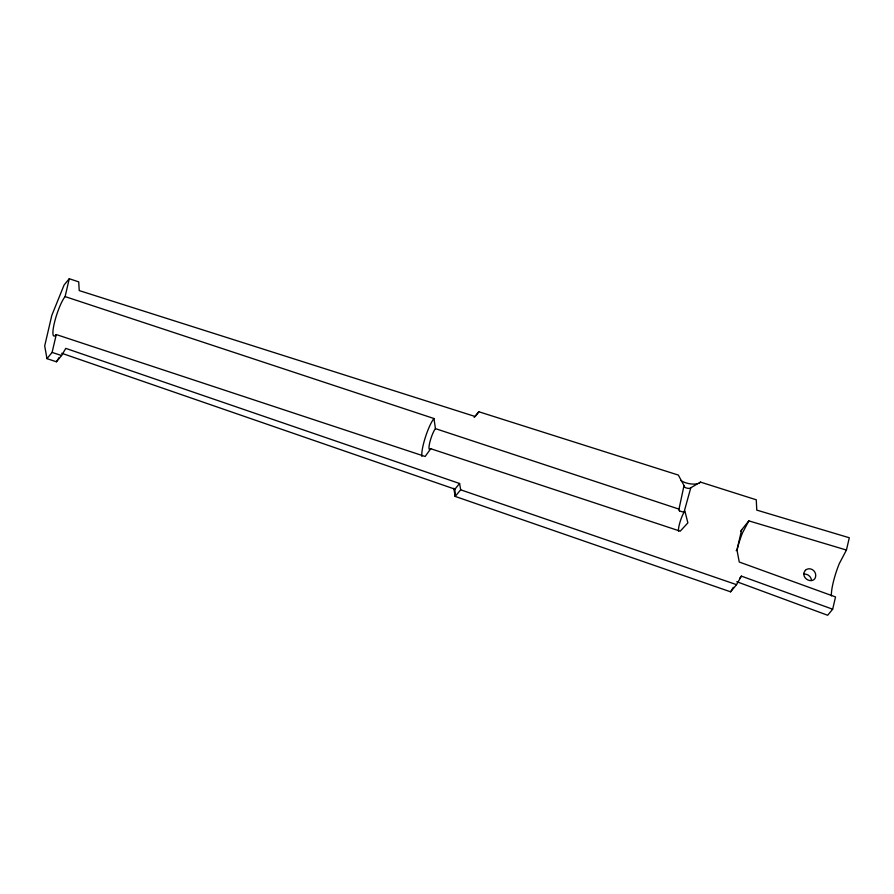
<?xml version="1.0" encoding="UTF-8"?>
<svg xmlns="http://www.w3.org/2000/svg" width="894" height="894" viewBox="0 0 894 894"><rect width="100%" height="100%" fill="white"/><g stroke="black" fill="none" stroke-linecap="round" stroke-linejoin="round"><path stroke-width="1.34" d="M684.022 485.543L678.993 509.122L435.445 428.628L433.97 418.526L65.106 296.596L69.263 278.738L78.717 281.867L79.231 290.584L475.183 416.515L478.838 411.754L678.334 475.072L684.022 485.543A3.632 1.553 13.1 0 0 686.324 487.968A3.632 1.553 13.1 0 0 690.783 487.778L700.494 482.101L756.279 499.802L756.76 510.105L849.3 537.763L846.439 550.045L839.254 563.689A26.619 5.006 -71.7 0 0 831.42 595.907M846.439 550.045L748.826 520.867L741.651 529.84L736.969 549.933L739.249 562.024L835.532 596.935L832.672 609.216L741.394 576.127L736.533 584.654L730.599 591.828L455.214 496.427L460.667 489.811L459.594 483.498L65.787 348.381L61.574 355.544L56.423 361.779L46.957 358.65L52.109 352.415L56.266 334.557A21.557 4.057 -71.7 0 1 54.277 323.337A21.557 4.057 -71.7 0 1 65.106 296.596M690.783 487.778L683.944 512.486A11.41 2.146 -71.7 0 0 678.512 531.137M730.599 591.828L733.348 587.336M56.423 361.779L59.082 357.533M748.826 520.867L742.512 532.846A23.378 4.392 -71.7 0 0 737.092 549.866M435.445 428.628A11.41 2.146 -71.7 0 0 429.712 442.776A11.41 2.146 -71.7 0 0 430.763 448.721L425.142 456.476L56.266 334.557M805.371 570.283L803.807 572.953L804.075 575.859A6.303 5.14 37.2 0 0 811.685 580.564A6.437 5.241 37.2 0 0 815.518 576.999A6.437 5.956 51.9 0 0 813.931 570.886A6.303 5.845 51.9 0 0 805.371 570.283M69.263 278.738L64.111 284.974L51.807 315.381L44.7 345.9L46.957 358.65M474.155 417.42L478.838 411.754M453.772 488.314L455.214 496.427L454.912 489.163L459.594 483.498M739.863 577.982L741.394 576.127M832.672 609.216L827.676 615.262L736.779 581.715M430.763 448.721L680.222 531.17L687.877 522.889L684.905 511.077A3.196 1.721 11.3 0 1 682.535 511.893L679.585 510.921M52.109 352.415L61.574 355.544M460.667 489.811L736.533 584.654M61.742 353.275L454.912 489.163M803.717 574.149A6.336 5.565 43 0 1 811.506 580.508M700.494 482.101A11.845 5.04 12.3 0 1 699.186 483.095M697.197 483.777A11.845 5.04 12.3 0 1 680.747 480.469M421.901 456.409A21.557 4.057 -71.7 0 1 425.332 437.401A21.557 4.057 -71.7 0 1 433.97 418.526M736.969 549.933A11.41 2.146 -71.7 0 1 736.175 550.648M740.69 531.237A11.41 2.146 -71.7 0 1 741.651 529.84M679.518 510.899A3.196 1.721 11.3 0 1 678.926 509.099"/></g></svg>
